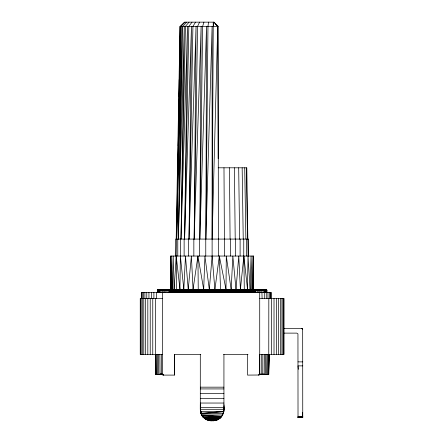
<?xml version="1.0" encoding="UTF-8"?>
<svg xmlns="http://www.w3.org/2000/svg" width="443" height="443" viewBox="0 0 443 443"><rect width="100%" height="100%" fill="white"/><g stroke="black" fill="none" stroke-linecap="round" stroke-linejoin="round"><path stroke-width="0.66" d="M162.343 292.397L162.343 373.881L162.625 374.656L163.556 375.094L174.42 375.094L174.442 354.444L200.79 354.444M261.226 374.44L261.281 354.444M212.114 256.043L209.079 292.397L215.115 292.352L212.114 256.043L212.119 26.392L205.873 239.076L206.538 26.392L199.826 239.076L201.133 26.392L194.15 239.076L196.061 26.392L189.017 239.076L191.476 26.392L184.587 239.076L187.516 26.392L180.999 239.076L184.31 26.392L178.352 239.076L181.946 26.392L176.729 239.076L180.5 26.392L176.131 256.043M213.244 22.15L212.114 239.076L217.707 26.392L213.93 22.15L184.388 22.15L180.013 26.392L176.181 239.076M262.754 374.44L262.876 354.444M170.655 290.879L171.053 289.368L171.297 256.043L172.205 289.368L171.524 291.317L252.704 291.317L252.023 289.368L251.059 256.043L250.129 289.368L250.777 291.317L252.909 292.397M259.72 298.455L283.98 298.455L283.98 354.444L259.642 354.444L259.642 374.44L268.746 374.44L268.829 298.455M227.01 292.397L226.229 291.317L225.996 289.368L226.29 256.043L231.268 290.403L231.678 291.688L232.575 292.397M264.194 374.44L264.371 354.444M205.873 239.076L207.972 26.392L208.537 22.15M265.495 374.44L265.717 354.444M177.615 292.397L179.127 291.688L179.93 289.894L180.367 256.043L183.823 289.368L183.341 291.317L181.757 292.397M253.579 290.879L253.174 289.368L253.562 256.043L170.671 256.043L170.671 289.368L170.262 290.879L169.154 291.992L170.35 291.317L169.962 291.317M199.826 239.076L202.634 26.392L203.93 22.15M250.118 292.397L248.451 291.688L247.526 289.368L248.008 256.043L250.129 289.368M266.614 374.44L266.885 354.444M268.608 374.44L268.879 354.444M177.793 170.023L177.87 165.189M178.169 145.852L178.307 136.876M178.551 120.994L178.756 107.876M178.922 96.823L179.188 79.563M179.31 71.965L179.636 50.557M179.681 47.8L180.013 26.392L218.172 26.392L218.355 239.076M194.15 239.076L197.572 26.392L199.555 22.15M200.297 354.444L200.297 409.299C199.76 416.287 206.565 421.62 213.188 420.789C221.528 420.534 225.349 412.189 223.931 404.647M267.528 374.44L267.827 354.444M268.198 374.44L268.524 354.444M203.066 292.397L203.675 289.894L204.915 256.043L209.284 289.368M268.679 370.304L268.951 354.444M268.746 374.44L269.095 354.444L268.674 371.683M189.017 239.076L192.926 26.392L195.546 22.15M176.729 239.076L180.932 26.392L185.185 22.15M178.352 239.076L182.749 26.392L186.752 22.15M180.999 239.076L185.407 26.392L189.05 22.15M184.587 239.076L188.834 26.392L192.007 22.15M252.023 289.368L252.931 256.043L253.174 289.368M172.205 289.368L173.169 256.043L174.099 289.368L173.451 291.317L171.801 292.352M197.218 292.397L197.871 291.688L198.237 289.368L197.938 256.043L203.68 289.368M223.499 409.592L223.809 406.824C225.288 413.607 220.243 420.662 213.188 420.789M191.653 292.397L192.722 291.317L193.048 289.368L191.393 256.043L188.186 289.894L187.588 291.688L186.464 292.397M263.07 374.44L259.642 374.368L264.892 374.44L263.585 374.158L259.642 374.44M183.823 289.368L185.473 256.043L188.214 289.368M223.931 354.444L223.931 409.299L200.297 409.299L200.297 404.647M231.185 289.368L232.835 256.043L236.041 289.894L236.64 291.688L237.764 292.397M174.099 289.368L176.22 256.043L179.963 289.368M174.116 292.397L176.098 291.317L176.702 289.368L176.22 256.043M236.014 289.368L238.755 256.043L240.433 289.894L241.142 291.688L242.471 292.397M266.913 292.397L266.752 289.971L265.7 289.368L158.528 289.368L157.475 289.971L157.426 292.397M252.372 292.397L252.372 290.58L252.803 289.65L253.584 289.368L252.532 289.971L252.482 292.397M200.297 409.299L200.43 407.925M263.923 374.158L263.729 374.44L259.642 374.158L264.975 374.44L264.128 374.158M240.405 289.368L243.866 256.043L247.526 289.368M213.426 26.392L213.93 22.15L218.172 26.392M214.944 289.368L219.313 256.043L225.996 289.368M193.048 289.368L197.938 256.043M158.528 289.368L158.162 289.65L159.912 292.397L160.017 289.971L160.427 289.44L162.249 289.65L164.586 290.58L168.484 289.368L171.264 289.971L171.746 290.58L171.746 292.397M263.535 289.368L264.039 289.65L265.213 292.397L265.213 290.58L261.713 289.368L257.156 290.58L254.393 289.368L253.219 289.65L252.482 290.58L252.643 289.971C254.083 288.255 253.341 291.261 254.969 292.397L255.074 289.971L255.749 289.368L259.642 290.58L262.882 289.44L265.567 289.65L266.802 290.58L266.802 292.397M247.543 354.444L247.543 375.094L258.922 375.016L259.72 373.881L259.72 292.397M157.752 292.397L157.752 290.58C159.962 288.637 163.45 289.323 165.848 290.58C167.731 288.952 171.386 288.803 170.156 292.397L169.259 290.58C166.463 288.969 162.714 288.969 159.912 290.58L159.015 292.397C157.791 288.803 161.44 288.952 163.323 290.58C165.726 289.323 169.209 288.637 171.419 290.58L171.419 292.397M265.7 289.368L266.071 289.65L264.316 292.397L264.316 290.58C261.52 288.969 257.771 288.969 254.969 290.58L254.072 292.397C252.842 288.803 256.497 288.952 258.38 290.58C260.783 289.323 264.266 288.637 266.476 290.58L266.476 292.397M171.856 292.397L171.856 290.58L157.315 290.58L158.622 289.368L157.475 289.971L157.315 292.397M253.673 289.368L252.532 289.971L252.372 290.58L266.913 290.58L266.481 289.65L265.612 289.368L266.642 289.971L266.802 290.58L266.752 289.971L265.612 289.368M259.559 374.485L259.72 373.881M170.555 289.368L171.696 289.971L171.746 290.58L171.585 289.971L170.555 289.368L171.424 289.65L171.856 290.58L171.424 289.65L170.644 289.368L171.015 289.65L169.259 292.397L169.154 289.971L168.484 289.368M158.622 289.368L157.747 289.65L157.426 290.58L158.162 289.65L159.342 289.368L162.099 290.58C164.735 289.196 168.362 288.747 170.882 290.58L170.882 292.397M226.008 289.894L226.284 289.368M259.648 374.296L258.889 374.828M160.039 374.208L159.253 374.44L162.902 374.368L159.253 374.44L162.31 374.158L159.668 374.368M171.009 289.894L171.375 289.368M247.565 289.894L247.958 289.368M179.93 289.894L180.395 289.368M217.341 419.787L209.976 420.656L219.949 418.275L204.284 418.275L206.887 419.787L207.169 419.477C203.32 418.613 200.374 414.77 200.773 410.811L200.862 413.247L223.737 411.586L223.737 407.239L223.931 409.299M170.278 289.368L171.319 289.65L171.419 290.58L171.319 289.65L170.278 289.368L168.224 290.58C165.881 289.417 161.928 287.972 163.323 292.397M265.335 289.368L266.376 289.65L266.476 290.58L266.376 289.65L265.335 289.368L263.28 290.58C260.938 289.417 256.984 287.972 258.38 292.397M159.967 374.44L162.764 374.44L161.662 374.158L159.574 374.44L160.1 374.158M259.116 374.928L259.437 374.656L258.507 375.094M163.007 374.208L161.158 374.44L162.127 374.368M169.259 290.58L170.671 289.44L169.547 289.44L167.072 290.58C164.436 289.196 160.815 288.747 158.289 290.58L158.289 292.397M264.316 290.58L265.728 289.44L264.604 289.44L262.129 290.58C259.493 289.196 255.871 288.747 253.346 290.58L253.346 292.397M161.097 374.158L160.504 374.44L161.617 374.208M160.034 374.158L159.336 374.44L161.662 374.158M161.047 374.208L159.929 374.379L160.244 374.208M250.173 289.894L250.971 289.368L252.067 289.894M162.902 374.368L159.336 374.44L160.643 374.158M264.261 374.44L262.572 374.158M160.305 374.158L159.574 374.44L160.587 374.208M159.015 290.58L161.169 289.65L163.533 289.368M254.072 290.58L256.226 289.65L258.59 289.368M162.515 289.368L162.099 292.397M257.571 289.368L257.156 292.397M159.63 374.379L159.967 374.208M172.161 289.894L173.257 289.368L174.06 289.894M169.553 291.992L169.082 292.214L170.284 292.214L169.287 292.397M203.675 289.894L204.926 289.368M161.557 289.368L161.03 289.971L160.953 292.397M265.938 292.397L266.071 289.65L263.806 289.44L260.905 290.58C258.878 289.213 254.625 288.349 256.01 292.397M231.202 289.894L232.791 289.368M183.795 289.894L185.534 289.368L188.186 289.894M236.041 289.894L238.699 289.368L240.433 289.894M208.935 420.451L219.949 418.275L203.055 417.123L221.157 417.107L201.565 414.98L222.663 414.98L222.607 413.756M158.893 289.368L157.852 289.65L157.752 290.58L157.852 289.65L158.893 289.368L160.953 290.58C163.722 289.08 167.437 288.858 170.156 290.58M264.892 289.368L265.567 289.65L265.938 290.58C263.076 288.681 258.983 289.096 256.01 290.58L253.95 289.368L252.909 289.65L252.809 292.397M209.284 289.894L212.114 289.368L214.944 289.894M207.911 420.163L219.949 418.275L205.109 418.862M206.936 419.809L219.949 418.275L206.001 419.371M253.95 289.368L252.909 289.65L253.346 290.58L253.723 289.65L255.002 289.368M223.543 408.38L223.737 411.586L201.033 413.668L223.372 413.247M159.342 289.368L158.505 289.44L159.912 290.58M254.393 289.368L253.557 289.44L254.969 290.58M159.945 289.368L157.907 289.971L158.289 290.58L158.666 289.65L160.693 289.368M255.749 289.368L253.723 289.65L252.964 289.971L252.809 290.58L254.404 289.65L256.613 289.368M283.98 328.39L301.539 328.39L302.674 329.188L302.752 417.583L298.023 417.583L297.951 333.917L296.81 333.119L283.98 333.119M218.172 167.797L246.801 167.797L248.097 256.043M158.112 289.44L171.059 289.44M253.169 289.44L266.116 289.44M157.747 289.65L171.424 289.65M252.803 289.65L266.481 289.65M170.621 289.894L253.606 289.894L254.271 291.317L255.556 292.214M157.475 289.971L171.696 289.971M252.532 289.971L266.752 289.971M170.489 290.403L253.745 290.403M171.812 290.879L252.416 290.879M254.271 291.317L253.878 291.317L255.151 292.214L253.944 292.214L254.941 292.397M169.586 291.688L169.985 291.688M171.812 291.688L252.416 291.688M254.249 291.688L254.642 291.688M171.402 291.992L252.826 291.992M254.675 291.992L255.074 291.992M172.272 292.214L251.956 292.214M162.343 298.455L140.248 298.455L140.248 354.444L162.415 354.444M223.51 354.444L248.008 354.444M298.023 361.876L302.752 361.876M302.752 365.874L298.023 365.874L298.344 369.301M259.642 374.368L264.56 374.368M155.349 354.444L155.482 374.44L163.007 374.44M200.297 387.165L223.931 387.165M200.297 388.926L223.931 388.926M200.297 393.611L223.931 393.611M200.297 398.661L223.931 398.661M200.297 403.041L223.931 403.041M200.297 407.383L223.931 407.383M200.491 411.586L223.737 411.586M298.023 416.37L302.752 416.37M298.023 416.785L302.752 416.785M298.023 417.151L302.752 417.151L298.023 417.422L302.752 417.422L298.023 417.583L302.752 417.583L301.401 417.527M298.023 417.511L302.752 417.583M203.055 417.123L220.758 417.566M206.2 419.443L207.169 419.477M202.102 415.911L221.157 417.107M201.565 414.98L221.81 416.359M169.226 289.368L171.015 289.65L171.264 289.971L170.882 290.58L170.511 289.65L169.835 289.368M264.654 374.44L263.585 374.158M246.613 292.397L245.106 291.688L244.298 289.894L243.866 256.043M211.04 420.789L206.887 419.787M205.613 418.591L204.284 418.275L205.618 418.485M264.892 374.44L264.194 374.158M204.284 418.275L205.58 418.53M214.002 420.197L215.298 420.451M264.283 289.368L264.881 289.65L265.213 290.58M263.729 374.44L263.131 374.158M301.539 328.39L302.464 328.822L302.143 328.556M162.946 374.928L163.556 375.094M191.437 289.368L193.026 289.894M262.671 289.368L263.197 289.971L263.28 292.397M167.615 289.368L168.141 289.971L168.224 292.397M262.311 374.44L261.918 374.158M219.302 289.368L220.559 289.894L221.162 292.397M166.657 289.368L167.072 292.397M162.775 374.806L163.14 375.016L162.415 374.296L163.174 374.828M215.724 24.503L217.707 26.392L218.172 158.566M260.694 289.368L260.905 292.397M260.567 374.44L260.434 374.158M165.638 289.368L165.848 292.397M243.838 289.368L244.298 289.894M176.27 289.368L176.663 289.894M302.314 328.678L302.674 329.188M252.853 289.368L253.219 289.894M261.857 289.44L262.084 298.455M197.949 289.368L198.22 289.894M200.491 407.239L200.419 406.824L200.463 409.548M302.364 412.472L302.752 416.581M253.606 289.894L253.562 256.043M219.313 256.043L220.559 289.894M223.167 412.411L223.194 413.668M246.275 167.797L247.499 239.076M155.62 374.44L155.41 362.031L155.482 374.44M244.708 167.797L245.882 239.076M155.703 354.444L156.03 374.44M242.155 167.797L243.235 239.076M156.401 354.444L156.7 374.44M238.688 167.797L239.641 239.076M157.348 354.444L157.614 374.44M234.413 167.797L235.211 239.076M170.671 256.043L171.053 289.368M158.511 354.444L158.732 374.44M229.457 167.797L230.083 239.076M159.862 354.444L160.034 374.44M223.981 167.797L224.402 239.076M161.352 354.444L161.474 374.44M283.747 298.455L283.747 354.444M283.066 298.455L283.066 354.444M281.947 298.455L281.947 354.444M280.436 298.455L280.436 354.444M278.569 298.455L278.569 354.444M276.404 298.455L276.404 354.444M274.012 298.455L274.012 354.444M271.459 298.455L271.459 354.444M271.155 298.455L271.155 292.397L141.367 292.397L141.367 298.455M270.944 292.397L270.944 298.455M270.33 292.397L270.33 298.455M269.327 292.397L269.327 298.455M267.96 292.397L267.96 298.455M266.26 292.397L266.26 298.455M264.288 292.397L264.288 298.455M259.642 289.368L259.642 292.397M248.65 256.043L248.65 239.076L175.578 239.076L175.578 256.043M246.446 239.076L246.446 256.043M243.755 239.076L243.755 256.043M240.106 239.076L240.106 256.043M235.598 239.076L235.598 256.043M230.382 239.076L230.382 256.043M224.612 239.076L224.612 256.043M218.46 239.076L218.46 256.043M205.768 239.076L205.768 256.043M199.616 239.076L199.616 256.043M193.846 239.076L193.846 256.043M188.629 239.076L188.629 256.043M184.127 239.076L184.127 256.043M180.473 239.076L180.473 256.043M177.781 239.076L177.781 256.043M174.42 354.444L174.42 375.094M164.586 289.368L164.586 292.397M156.517 292.397L156.517 298.455M155.399 298.455L155.399 354.444M153.887 292.397L153.887 298.455M152.769 298.455L152.769 354.444M151.334 292.397L151.334 298.455M150.216 298.455L150.216 354.444M148.942 292.397L148.942 298.455M147.824 298.455L147.824 354.444M146.777 292.397L146.777 298.455M145.664 298.455L145.664 354.444M144.911 292.397L144.911 298.455M143.792 298.455L143.792 354.444M143.399 292.397L143.399 298.455M142.281 292.397L142.281 354.444M141.599 292.397L141.599 298.455M141.162 298.455L141.162 354.444M140.481 298.455L140.481 354.444M200.912 412.012L200.862 413.247L200.912 412.012"/></g></svg>
